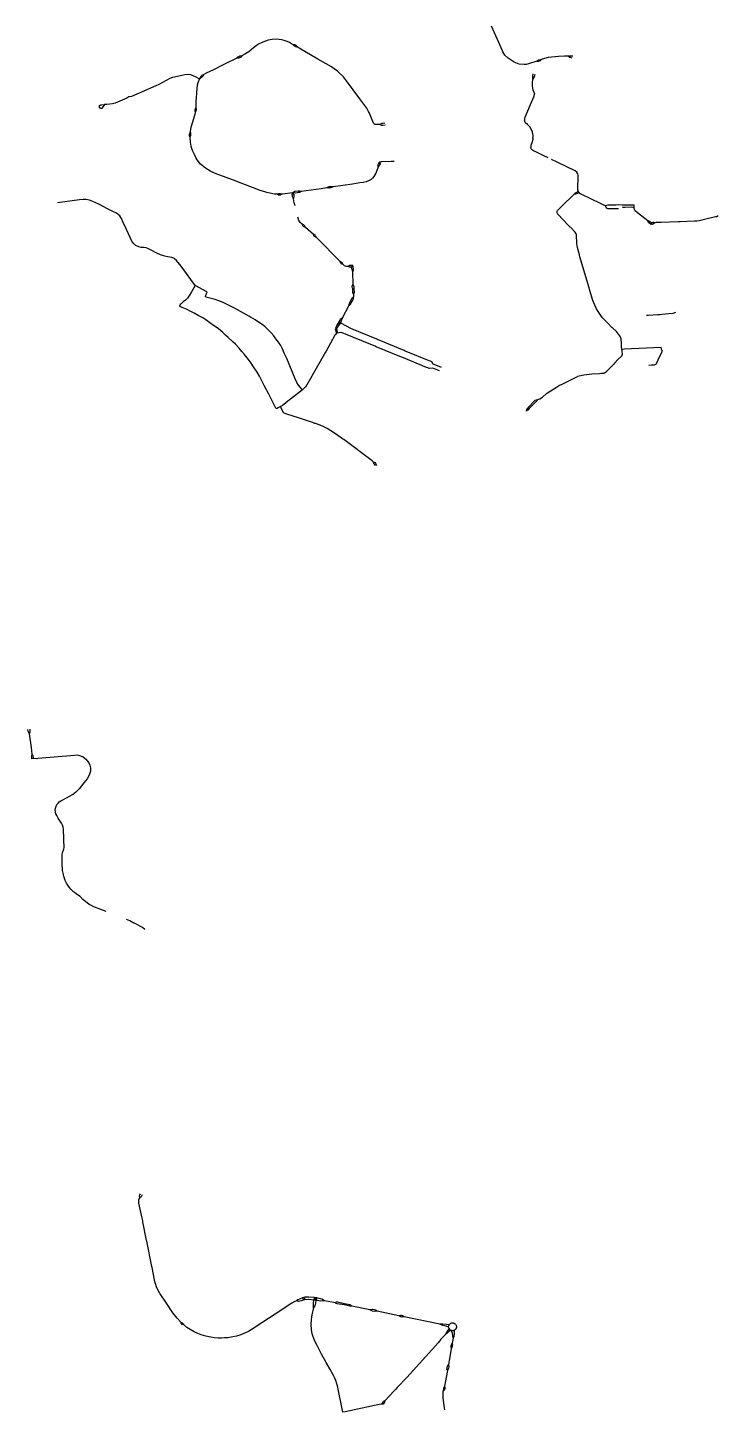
# Model space of a CAD drawing. Header units: inches. Extents: x 25491055 to 25513295, y 6670591 to 6686249.
# Drawn here: x 25491694 to 25494860, y 6671191 to 6677539 of the extents above; entities that cross this region are included whole.
import ezdxf

# ---------------------------------------------------------------- set-up
doc = ezdxf.new("R2010")
doc.units = ezdxf.units.IN
doc.header["$MEASUREMENT"] = 0

msp = doc.modelspace()

# ---------------------------------------------------------------- linework, layer by layer
for points in [[(25493853.3, 6677471.9), (25493820.2, 6677546.8)], [(25492909.3, 6677461.5), (25492903.1, 6677465.7), (25492894, 6677470.6), (25492883, 6677475.8), (25492870.1, 6677479.7), (25492858.9, 6677482.9), (25492847.1, 6677484.5), (25492834.5, 6677485.9), (25492814.1, 6677485.1), (25492796, 6677481.7), (25492771.3, 6677473.5), (25492751.5, 6677463), (25492743.6, 6677457.2), (25492729.6, 6677446.6)], [(25493872.7, 6677428.7), (25493870.7, 6677432.5), (25493853.3, 6677471.9)], [(25492661.7, 6677406.2), (25492656.1, 6677403.3), (25492650.1, 6677397.4)], [(25492675.3, 6677409.5), (25492666.4, 6677408.4), (25492661.7, 6677406.2)], [(25492675.3, 6677409.5), (25492670.4, 6677404.5), (25492664.5, 6677401.6)], [(25492729.6, 6677446.6), (25492707.3, 6677429.2), (25492689.1, 6677417.2), (25492675.3, 6677409.5)], [(25492922.4, 6677458.3), (25492918.3, 6677460.7), (25492909.3, 6677461.5)], [(25492919.6, 6677453.6), (25492915.5, 6677456), (25492909.3, 6677461.5)], [(25492933.8, 6677448), (25492923.6, 6677451.3), (25492919.6, 6677453.6)], [(25492933.8, 6677448), (25492926.5, 6677455.9), (25492922.4, 6677458.3)], [(25492938.7, 6677445.1), (25492933.8, 6677448)], [(25493024.5, 6677395.3), (25492938.7, 6677445.1)], [(25493910, 6677389.9), (25493896.2, 6677398.8), (25493881.3, 6677413.1), (25493872.7, 6677428.7)], [(25494170.7, 6677408), (25494154.8, 6677409.1), (25494126.7, 6677407.6), (25494080.2, 6677403), (25494052.9, 6677395.3), (25494048.7, 6677393.7)], [(25494183.5, 6677408.5), (25494179.1, 6677408.7), (25494170.7, 6677408)], [(25494182, 6677402.1), (25494179, 6677403.2), (25494170.7, 6677408)], [(25494192.5, 6677408.2), (25494183.5, 6677408.5)], [(25492590.6, 6677369.2), (25492545.7, 6677346.7), (25492512.2, 6677331), (25492501.7, 6677324.2)], [(25492650.1, 6677397.4), (25492599.9, 6677373.8), (25492590.6, 6677369.2)], [(25492664.5, 6677401.6), (25492660.3, 6677399.6), (25492650.1, 6677397.4)], [(25493113.5, 6677340.4), (25493099.1, 6677351.3), (25493086.9, 6677359), (25493024.5, 6677395.3)], [(25493155.6, 6677295.1), (25493141.4, 6677314), (25493117.5, 6677336.9), (25493113.5, 6677340.4)], [(25493989.8, 6677372.8), (25493979, 6677371), (25493969.2, 6677370.1), (25493946.9, 6677372.4), (25493924.3, 6677381.2), (25493910, 6677389.9)], [(25494028.1, 6677385.5), (25493989.8, 6677372.8)], [(25494028.1, 6677385.5), (25494033.2, 6677389.7), (25494037.5, 6677391.4)], [(25494028.1, 6677385.5), (25494034.8, 6677385.2), (25494039.4, 6677387)], [(25494037.5, 6677391.4), (25494042.7, 6677393.6), (25494048.7, 6677393.7)], [(25494039.4, 6677387), (25494044.6, 6677388.8), (25494048.7, 6677393.7)], [(25494189.4, 6677399.7), (25494182, 6677402.1)], [(25492329.4, 6677297.4), (25492295.6, 6677278.5), (25492281.2, 6677272), (25492218.4, 6677244.7)], [(25492477.4, 6677306.6), (25492465.8, 6677313.1), (25492442.6, 6677322.9), (25492428.9, 6677324.9), (25492414.7, 6677322.3), (25492366.3, 6677312.7), (25492357.1, 6677310.8), (25492345.6, 6677306.2), (25492329.4, 6677297.4)], [(25492481.2, 6677304.5), (25492473.2, 6677286.1), (25492470.7, 6677275.2), (25492469.1, 6677262), (25492467.7, 6677239.4), (25492465.3, 6677199.3), (25492464.5, 6677173.8)], [(25492481.2, 6677304.5), (25492477.4, 6677306.6)], [(25492492.6, 6677319.9), (25492486.1, 6677313.7), (25492481.2, 6677304.5)], [(25492496.4, 6677316), (25492488.9, 6677308.9), (25492481.2, 6677304.5)], [(25492501.7, 6677324.2), (25492492.6, 6677319.9)], [(25492501.7, 6677324.2), (25492496.4, 6677316)], [(25493216.9, 6677213.4), (25493155.6, 6677295.1)], [(25494008.6, 6677301), (25494006.5, 6677286.9), (25494006.2, 6677271.1), (25494009.8, 6677253.6), (25494013.8, 6677243.6)], [(25494008.9, 6677326.9), (25494007.4, 6677316.5)], [(25494007.4, 6677316.5), (25494008.6, 6677301)], [(25494016.2, 6677314.2), (25494008.6, 6677301)], [(25494018.7, 6677325), (25494016.2, 6677314.2)], [(25492148.3, 6677216.3), (25492094.8, 6677192.6), (25492082.2, 6677189.7), (25492056.8, 6677187.3)], [(25492158.4, 6677221.5), (25492148.3, 6677216.3)], [(25492218.4, 6677244.7), (25492169.7, 6677223.6), (25492158.4, 6677221.5)], [(25493256.8, 6677155.4), (25493249.2, 6677170.4), (25493216.9, 6677213.4)], [(25494012.6, 6677220.6), (25493997.9, 6677186)], [(25494016.9, 6677236.2), (25494012.6, 6677220.6)], [(25494013.8, 6677243.6), (25494016.9, 6677236.2)], [(25492033.3, 6677169), (25492032.7, 6677168.9), (25492032.5, 6677168.8), (25492032.3, 6677168.8), (25492032.1, 6677168.8), (25492032, 6677168.8), (25492031.9, 6677168.8), (25492031.8, 6677168.8), (25492031.7, 6677168.8), (25492031.7, 6677168.7), (25492031.6, 6677168.7), (25492031.6, 6677168.7), (25492031.5, 6677168.7), (25492031.5, 6677168.7), (25492031.4, 6677168.7), (25492031.3, 6677168.7), (25492031.2, 6677168.7), (25492031.1, 6677168.7), (25492030.9, 6677168.7), (25492030.7, 6677168.7), (25492030.5, 6677168.7), (25492030.3, 6677168.7), (25492030.2, 6677168.8), (25492030, 6677168.8), (25492029.7, 6677168.8), (25492029.6, 6677168.8), (25492029.4, 6677168.9), (25492029.2, 6677168.9), (25492029, 6677168.9), (25492028.8, 6677169), (25492028.7, 6677169), (25492028.5, 6677169), (25492028.4, 6677169.1), (25492028.3, 6677169.1), (25492028.3, 6677169.1), (25492028.2, 6677169.1), (25492028.2, 6677169.1), (25492028.2, 6677169.2), (25492028.2, 6677169.2), (25492028.2, 6677169.2), (25492028.1, 6677169.2), (25492028.1, 6677169.2), (25492028.1, 6677169.2), (25492028.1, 6677169.2), (25492028.1, 6677169.2), (25492028.1, 6677169.2), (25492028, 6677169.2), (25492028, 6677169.2), (25492027.9, 6677169.2), (25492027.8, 6677169.3), (25492027.8, 6677169.3), (25492027.7, 6677169.3), (25492027.5, 6677169.4), (25492027.4, 6677169.4), (25492027.4, 6677169.5), (25492027.3, 6677169.5), (25492027.2, 6677169.5), (25492027.1, 6677169.6), (25492027.1, 6677169.6), (25492027, 6677169.6), (25492027, 6677169.7), (25492026.9, 6677169.7), (25492026.9, 6677169.7), (25492026.8, 6677169.7), (25492026.8, 6677169.7), (25492026.8, 6677169.8), (25492026.8, 6677169.8), (25492026.8, 6677169.8), (25492026.8, 6677169.8), (25492026.8, 6677169.8), (25492026.8, 6677169.8), (25492026.8, 6677169.8), (25492026.7, 6677169.8), (25492026.7, 6677169.8), (25492026.7, 6677169.8), (25492026.7, 6677169.8), (25492026.7, 6677169.8), (25492026.7, 6677169.8), (25492026.6, 6677169.8), (25492026.6, 6677169.9), (25492026.6, 6677169.9), (25492026.5, 6677169.9), (25492026.5, 6677169.9), (25492026.4, 6677170), (25492026.4, 6677170), (25492026.3, 6677170.1), (25492026.2, 6677170.1), (25492026.1, 6677170.2), (25492026, 6677170.3), (25492025.8, 6677170.4), (25492025.7, 6677170.5), (25492025.6, 6677170.6), (25492025.5, 6677170.7), (25492025.4, 6677170.8), (25492025.3, 6677170.8), (25492025.3, 6677170.8), (25492025.3, 6677170.8), (25492025.3, 6677170.9), (25492025.3, 6677170.9), (25492025.3, 6677170.9), (25492025.3, 6677170.9), (25492025.3, 6677170.9), (25492025.3, 6677170.9), (25492025.3, 6677170.9), (25492025.2, 6677170.9), (25492025.2, 6677170.9), (25492025.2, 6677171), (25492025.2, 6677171), (25492025.1, 6677171), (25492025.1, 6677171.1), (25492025, 6677171.1), (25492025, 6677171.2), (25492024.8, 6677171.3), (25492024.7, 6677171.5), (25492024.5, 6677171.7), (25492024.3, 6677171.9), (25492024.1, 6677172.1), (25492023.9, 6677172.4), (25492023.8, 6677172.6), (25492023.7, 6677172.8), (25492023.6, 6677172.9), (25492023.5, 6677173.1), (25492023.4, 6677173.2), (25492023.4, 6677173.3), (25492023.3, 6677173.3), (25492023.3, 6677173.4), (25492023.3, 6677173.5), (25492023.2, 6677173.5), (25492023.2, 6677173.5), (25492023.2, 6677173.5), (25492023.2, 6677173.6), (25492023.2, 6677173.6), (25492023.2, 6677173.6), (25492023.2, 6677173.6), (25492023.2, 6677173.7), (25492023.2, 6677173.7), (25492023.2, 6677173.7), (25492023.2, 6677173.7), (25492023.1, 6677173.7), (25492023.1, 6677173.7), (25492023.1, 6677173.7), (25492023.1, 6677173.7), (25492023.1, 6677173.7), (25492023.1, 6677173.7), (25492023.1, 6677173.7), (25492023.1, 6677173.7), (25492023.1, 6677173.8), (25492023.1, 6677173.8), (25492023.1, 6677173.8), (25492023.1, 6677173.8), (25492023.1, 6677173.8), (25492023.1, 6677173.8), (25492023.1, 6677173.8), (25492023.1, 6677173.8), (25492023.1, 6677173.8), (25492023.1, 6677173.9), (25492023, 6677173.9), (25492023, 6677174), (25492022.9, 6677174.2), (25492022.9, 6677174.4), (25492022.8, 6677174.6), (25492022.7, 6677174.9), (25492022.7, 6677175.1), (25492022.6, 6677175.3), (25492022.6, 6677175.5), (25492022.6, 6677175.6), (25492022.6, 6677175.8), (25492022.6, 6677175.8), (25492022.6, 6677175.9), (25492022.6, 6677175.9), (25492022.6, 6677176), (25492022.6, 6677176), (25492022.6, 6677176), (25492022.6, 6677176), (25492022.6, 6677176), (25492022.6, 6677176.1), (25492022.6, 6677176.1), (25492022.5, 6677176.1), (25492022.5, 6677176.2), (25492022.5, 6677176.2), (25492022.5, 6677176.3), (25492022.5, 6677176.4), (25492022.5, 6677176.6), (25492022.5, 6677176.7), (25492022.5, 6677176.9), (25492022.5, 6677177), (25492022.5, 6677177.1), (25492022.5, 6677177.2), (25492022.5, 6677177.2), (25492022.5, 6677177.3), (25492022.5, 6677177.3), (25492022.5, 6677177.3), (25492022.5, 6677177.3), (25492022.5, 6677177.3), (25492022.5, 6677177.3), (25492022.5, 6677177.4), (25492022.5, 6677177.4), (25492022.5, 6677177.4), (25492022.5, 6677177.4), (25492022.5, 6677177.4), (25492022.5, 6677177.5), (25492022.5, 6677177.5), (25492022.5, 6677177.5), (25492022.5, 6677177.5), (25492022.5, 6677177.5), (25492022.5, 6677177.5), (25492022.5, 6677177.6), (25492022.5, 6677177.6), (25492022.5, 6677177.6), (25492022.5, 6677177.6), (25492022.5, 6677177.7), (25492022.5, 6677177.7), (25492022.5, 6677177.8), (25492022.6, 6677177.9), (25492022.6, 6677178), (25492022.6, 6677178.1), (25492022.6, 6677178.2), (25492022.6, 6677178.3), (25492022.6, 6677178.4), (25492022.6, 6677178.5), (25492022.7, 6677178.6), (25492022.7, 6677178.7), (25492022.7, 6677178.8), (25492022.7, 6677178.9), (25492022.7, 6677179), (25492022.8, 6677179.1), (25492022.8, 6677179.2), (25492022.8, 6677179.3), (25492022.9, 6677179.4), (25492022.9, 6677179.5), (25492022.9, 6677179.7), (25492023, 6677179.8), (25492023, 6677180), (25492023.1, 6677180.1), (25492023.2, 6677180.3), (25492023.2, 6677180.4), (25492023.3, 6677180.5), (25492023.3, 6677180.6), (25492023.3, 6677180.7), (25492023.4, 6677180.8), (25492023.4, 6677180.8), (25492023.5, 6677180.9), (25492023.6, 6677181.1), (25492023.6, 6677181.2), (25492023.7, 6677181.4), (25492023.8, 6677181.5), (25492023.9, 6677181.6), (25492023.9, 6677181.7), (25492024, 6677181.8), (25492024, 6677181.8), (25492024, 6677181.9), (25492024.1, 6677181.9), (25492024.1, 6677182), (25492024.1, 6677182), (25492024.2, 6677182.1), (25492024.2, 6677182.1), (25492024.3, 6677182.2), (25492024.3, 6677182.3), (25492024.4, 6677182.4), (25492024.5, 6677182.5), (25492024.6, 6677182.5), (25492024.6, 6677182.6), (25492024.7, 6677182.7), (25492024.8, 6677182.8), (25492024.8, 6677182.8), (25492024.8, 6677182.9), (25492024.9, 6677182.9), (25492024.9, 6677183), (25492025, 6677183), (25492025, 6677183), (25492025.1, 6677183.1), (25492025.1, 6677183.1), (25492025.1, 6677183.1), (25492025.2, 6677183.2), (25492025.2, 6677183.2), (25492025.2, 6677183.2), (25492025.2, 6677183.2), (25492025.3, 6677183.2), (25492025.3, 6677183.3), (25492025.3, 6677183.3), (25492025.4, 6677183.3), (25492025.4, 6677183.3), (25492025.4, 6677183.4), (25492025.5, 6677183.4), (25492025.6, 6677183.5), (25492025.6, 6677183.5), (25492025.7, 6677183.6), (25492025.8, 6677183.6), (25492025.8, 6677183.7), (25492025.9, 6677183.7), (25492025.9, 6677183.7), (25492025.9, 6677183.8), (25492026, 6677183.8), (25492026, 6677183.8), (25492026, 6677183.8), (25492026.1, 6677183.8), (25492026.1, 6677183.9), (25492026.1, 6677183.9), (25492026.2, 6677183.9), (25492026.2, 6677183.9), (25492026.2, 6677184), (25492026.3, 6677184), (25492026.3, 6677184), (25492026.4, 6677184), (25492026.4, 6677184.1), (25492026.5, 6677184.1), (25492026.6, 6677184.2), (25492026.7, 6677184.2), (25492026.8, 6677184.3), (25492026.9, 6677184.3), (25492026.9, 6677184.4), (25492027, 6677184.4), (25492027.1, 6677184.5), (25492027.2, 6677184.5), (25492027.2, 6677184.5), (25492027.3, 6677184.5), (25492027.4, 6677184.6), (25492027.4, 6677184.6), (25492027.5, 6677184.6), (25492027.6, 6677184.7), (25492027.6, 6677184.7), (25492027.7, 6677184.7), (25492027.8, 6677184.8), (25492027.9, 6677184.8), (25492028, 6677184.8), (25492028.1, 6677184.9), (25492028.2, 6677184.9), (25492028.2, 6677184.9), (25492028.3, 6677184.9), (25492028.3, 6677184.9), (25492028.3, 6677184.9), (25492028.4, 6677184.9), (25492028.4, 6677184.9), (25492028.4, 6677184.9), (25492028.4, 6677184.9), (25492028.4, 6677184.9), (25492028.4, 6677184.9), (25492028.4, 6677184.9), (25492028.4, 6677184.9), (25492028.4, 6677185), (25492028.4, 6677185), (25492028.5, 6677185), (25492028.5, 6677185), (25492028.6, 6677185), (25492028.6, 6677185), (25492028.7, 6677185), (25492028.8, 6677185.1), (25492028.9, 6677185.1), (25492029.1, 6677185.1), (25492029.2, 6677185.1), (25492029.3, 6677185.2), (25492029.4, 6677185.2), (25492029.6, 6677185.2), (25492029.7, 6677185.2), (25492029.7, 6677185.2), (25492029.8, 6677185.2), (25492029.8, 6677185.2), (25492029.8, 6677185.2), (25492029.8, 6677185.2), (25492029.8, 6677185.2), (25492029.8, 6677185.2), (25492029.8, 6677185.2), (25492029.8, 6677185.2), (25492029.8, 6677185.2), (25492029.9, 6677185.2), (25492029.9, 6677185.2), (25492029.9, 6677185.2), (25492029.9, 6677185.2), (25492029.9, 6677185.2), (25492029.9, 6677185.2), (25492029.9, 6677185.2), (25492029.9, 6677185.2), (25492029.9, 6677185.2), (25492029.9, 6677185.2), (25492029.9, 6677185.2), (25492029.9, 6677185.2), (25492029.9, 6677185.2), (25492029.9, 6677185.2), (25492029.9, 6677185.2), (25492029.9, 6677185.2), (25492029.9, 6677185.2), (25492030, 6677185.2), (25492030, 6677185.2), (25492030, 6677185.2), (25492030.1, 6677185.2), (25492030.1, 6677185.2), (25492030.2, 6677185.2), (25492030.2, 6677185.2), (25492030.3, 6677185.2), (25492030.4, 6677185.3), (25492030.5, 6677185.3), (25492030.6, 6677185.3), (25492032.8, 6677185.4), (25492046.8, 6677186.6)], [(25492033.3, 6677169), (25492033.9, 6677169.3), (25492034.7, 6677169.6), (25492035.5, 6677170.1), (25492036.3, 6677170.7), (25492037, 6677171.3), (25492046.9, 6677186.6)], [(25492056.8, 6677187.3), (25492046.8, 6677186.6)], [(25492462.1, 6677149.7), (25492459.4, 6677136.8), (25492448.3, 6677101.6), (25492441.8, 6677081.9)], [(25492460.9, 6677161.8), (25492460.5, 6677157.6), (25492462.1, 6677149.7)], [(25492464.5, 6677173.8), (25492461.2, 6677165.6), (25492460.9, 6677161.8)], [(25492465.9, 6677161), (25492465.5, 6677156.4), (25492462.1, 6677149.7)], [(25492464.5, 6677173.8), (25492466.4, 6677165.4), (25492465.9, 6677161)], [(25493279.7, 6677101.2), (25493260.5, 6677147.9), (25493256.8, 6677155.4)], [(25493997.9, 6677186), (25493972.8, 6677127.6), (25493972, 6677124.6)], [(25493284.7, 6677094.6), (25493279.7, 6677101.2)], [(25493308.8, 6677094.9), (25493284.7, 6677094.6)], [(25493320.8, 6677100.3), (25493316.8, 6677099.5), (25493308.6, 6677094.9)], [(25493322.5, 6677091.2), (25493317.4, 6677090.8), (25493308.8, 6677094.9)], [(25493331.2, 6677102.2), (25493320.8, 6677100.3)], [(25493333, 6677091.8), (25493322.5, 6677091.2)], [(25493972, 6677124.6), (25493971.3, 6677122.3), (25493971.4, 6677111.8)], [(25493985, 6677095.3), (25493976.3, 6677103.2), (25493971.4, 6677111.8)], [(25494010.2, 6677034), (25494010.6, 6677038.7), (25494010.3, 6677046.1), (25494009.4, 6677052.6), (25494007.6, 6677059.6), (25494003.3, 6677070.9), (25493995.4, 6677084.3), (25493985, 6677095.3)], [(25492434.9, 6677049.4), (25492434.6, 6677044.5), (25492437.2, 6677037.7)], [(25492439.1, 6677065.2), (25492435.1, 6677053.3), (25492434.9, 6677049.4)], [(25492440.3, 6677049.3), (25492440.1, 6677044.5), (25492437.2, 6677037.7)], [(25492437.2, 6677037.7), (25492438.8, 6677015), (25492442.2, 6676996.2), (25492447.5, 6676978.3), (25492456.8, 6676958.6), (25492466.4, 6676939.6)], [(25492441.8, 6677081.9), (25492439.1, 6677065.2)], [(25492439.1, 6677065.2), (25492440.6, 6677053.8), (25492440.3, 6677049.3)], [(25494010.2, 6677032.9), (25494009.3, 6677025.8), (25494006.7, 6677016), (25494000.5, 6676998.4), (25494000.2, 6676990.1)], [(25494010.2, 6677032.9), (25494010.2, 6677034)], [(25494012.3, 6676975.3), (25494008.1, 6676978.1), (25494005.1, 6676980.9), (25494002.6, 6676984.5), (25494000.2, 6676990.1)], [(25494023.9, 6676969.7), (25494012.3, 6676975.3)], [(25494057.5, 6676953.6), (25494023.9, 6676969.7)], [(25492649.7, 6676834.9), (25492558.4, 6676868.6), (25492534.2, 6676879.1), (25492509.1, 6676894.9), (25492486.8, 6676913.9), (25492466.4, 6676939.6)], [(25493298.4, 6676896.5), (25493290.1, 6676872.8), (25493281.3, 6676856.9), (25493274.6, 6676849), (25493268, 6676843.3), (25493256.7, 6676836.6), (25493246.1, 6676832.8), (25493232.4, 6676829.6), (25493216.4, 6676827.4), (25493182.7, 6676822.1), (25493094.7, 6676809.4)], [(25493300.1, 6676912.2), (25493299, 6676909.7), (25493298.4, 6676896.5)], [(25493306.8, 6676909.9), (25493305.5, 6676906.8), (25493298.4, 6676896.5)], [(25493308.8, 6676922.3), (25493303.1, 6676918.9), (25493300.1, 6676912.2)], [(25493308.8, 6676922.3), (25493309.5, 6676915.2), (25493306.8, 6676909.9)], [(25493313.6, 6676923.4), (25493308.8, 6676922.3)], [(25493360.2, 6676925.8), (25493317.1, 6676924), (25493313.6, 6676923.4)], [(25493373.3, 6676926.4), (25493360.2, 6676925.8)], [(25494079.4, 6676943), (25494057.5, 6676953.6)], [(25494120.7, 6676923.1), (25494095.2, 6676935.4)], [(25494204.2, 6676882.3), (25494120.7, 6676923.1)], [(25492660.1, 6676831.6), (25492649.7, 6676834.9)], [(25494211.8, 6676876.3), (25494204.2, 6676882.3)], [(25494215.3, 6676869.2), (25494211.8, 6676876.3)], [(25494219.3, 6676785.9), (25494216.1, 6676795.7), (25494216.6, 6676862.6), (25494215.3, 6676869.2)], [(25492744.6, 6676798.9), (25492660.1, 6676831.6)], [(25492754.9, 6676795), (25492744.6, 6676798.9)], [(25492790.1, 6676783.7), (25492780.3, 6676786.1), (25492754.9, 6676795)], [(25492838.7, 6676776.6), (25492824.9, 6676776.6), (25492803.6, 6676780.6), (25492790.1, 6676783.7)], [(25492847.1, 6676777.9), (25492844.3, 6676778.1), (25492838.7, 6676776.6)], [(25492838.7, 6676776.6), (25492843.9, 6676773.2), (25492846.6, 6676773)], [(25492846.6, 6676773), (25492850.8, 6676772.7), (25492856.1, 6676775.4)], [(25492856.1, 6676775.4), (25492851, 6676777.5), (25492847.1, 6676777.9)], [(25492909.4, 6676781.7), (25492862.5, 6676775.6), (25492856.1, 6676775.4)], [(25492907.6, 6676767.7), (25492906.9, 6676772.2), (25492909.4, 6676781.7)], [(25492934.4, 6676789.5), (25492918.8, 6676787.4), (25492909.4, 6676781.7)], [(25492935.2, 6676783.1), (25492921, 6676780.3), (25492909.4, 6676781.8)], [(25492915.6, 6676768.9), (25492914.8, 6676774.4), (25492909.4, 6676781.7)], [(25492913.1, 6676755.1), (25492916.2, 6676764.7), (25492915.6, 6676768.9)], [(25492948, 6676788.2), (25492939.9, 6676790.2), (25492934.4, 6676789.5)], [(25492948, 6676788.2), (25492940.4, 6676784.3), (25492935.2, 6676783.1)], [(25493063.3, 6676804.6), (25493039.3, 6676800.9), (25492948, 6676788.2)], [(25493078.8, 6676810), (25493074.4, 6676809.4), (25493063.3, 6676804.6)], [(25493079.4, 6676804.2), (25493074.5, 6676803.4), (25493063.3, 6676804.6)], [(25493094.7, 6676809.4), (25493082.1, 6676810.5), (25493078.8, 6676810)], [(25493094.7, 6676809.4), (25493083.5, 6676804.7), (25493079.4, 6676804.2)], [(25494218.4, 6676788.6), (25494203.4, 6676781), (25494199.6, 6676776.1), (25494140.8, 6676719.8)], [(25494199.6, 6676776.1), (25494206.1, 6676776.8), (25494221.4, 6676783.7)], [(25494319.5, 6676733.3), (25494231.7, 6676776.2), (25494225.6, 6676779.7), (25494219.3, 6676785.9)], [(25491931.9, 6676750.5), (25491830, 6676735.6)], [(25492123.5, 6676663.6), (25492121.5, 6676668.3), (25492115.8, 6676676.5), (25492108.4, 6676683.2), (25492100.9, 6676688.4), (25492081.7, 6676698.5), (25492060.6, 6676709.1), (25492019.5, 6676730.2), (25491992.4, 6676742.4), (25491976.7, 6676748), (25491961.2, 6676751.1), (25491948.4, 6676751.4), (25491931.9, 6676750.5)], [(25492913.1, 6676755.1), (25492908.4, 6676763), (25492907.6, 6676767.7)], [(25492919.8, 6676722), (25492916.2, 6676736.5), (25492913.1, 6676755.1)], [(25494137.2, 6676670.9), (25494123.2, 6676685.5), (25494121.6, 6676691.2), (25494121, 6676695.4), (25494121, 6676698.4), (25494122.3, 6676700.9), (25494140.8, 6676719.8)], [(25494332.4, 6676727), (25494319.5, 6676733.3)], [(25494342.6, 6676722.4), (25494332.4, 6676727)], [(25494356, 6676725.4), (25494353.8, 6676725.3), (25494342.6, 6676722.4)], [(25494352.6, 6676708.9), (25494347.8, 6676712), (25494342.6, 6676722.4)], [(25494390, 6676708.8), (25494360.1, 6676708), (25494352.6, 6676708.9)], [(25494389.3, 6676726.1), (25494364.2, 6676724.9), (25494356, 6676725.4)], [(25494402, 6676726.6), (25494389.3, 6676726.1)], [(25494401.6, 6676709), (25494390, 6676708.8)], [(25494419.7, 6676726.1), (25494402, 6676726.6)], [(25494428.5, 6676725.6), (25494419.7, 6676726.1)], [(25494431.2, 6676714.4), (25494419.9, 6676714.1)], [(25494463.6, 6676725.5), (25494437.1, 6676725), (25494428.5, 6676725.6)], [(25494463.9, 6676715.8), (25494431.2, 6676714.4)], [(25494473.8, 6676725.6), (25494463.6, 6676725.5)], [(25494474.3, 6676713.6), (25494463.9, 6676715.8)], [(25494474.3, 6676713.6), (25494473.8, 6676725.6)], [(25494475.3, 6676706.3), (25494474.3, 6676713.6)], [(25494536.6, 6676654.1), (25494516.7, 6676669.2), (25494489.3, 6676690.1), (25494479.2, 6676699.7), (25494475.3, 6676706.3)], [(25492180.3, 6676548.6), (25492171.4, 6676560.5), (25492163.8, 6676576.8), (25492146.6, 6676613.2), (25492131.3, 6676645.8), (25492123.5, 6676663.6)], [(25492953.1, 6676636.6), (25492943.5, 6676645.8), (25492937.5, 6676655.8), (25492933.6, 6676665.5), (25492932.5, 6676669.9)], [(25494138.4, 6676669.6), (25494137.2, 6676670.9)], [(25494181.3, 6676624.7), (25494138.4, 6676669.6)], [(25494545.7, 6676649.8), (25494543.3, 6676651.8), (25494536.6, 6676654.1)], [(25494541.1, 6676644.9), (25494539.4, 6676646.6), (25494536.6, 6676654.1)], [(25494548.1, 6676637.8), (25494541.1, 6676644.9)], [(25494551.9, 6676644.4), (25494545.7, 6676649.8)], [(25494548.1, 6676637.8), (25494551.9, 6676644.4)], [(25494559.5, 6676646.2), (25494551.9, 6676644.4)], [(25494557.7, 6676637.1), (25494551.9, 6676644.4)], [(25494569, 6676644.4), (25494564.1, 6676646.1), (25494559.5, 6676646.2)], [(25494569, 6676644.4), (25494563.1, 6676639.9)], [(25494585.6, 6676646.2), (25494574.1, 6676645.6), (25494569, 6676644.4)], [(25494597.5, 6676646.7), (25494585.6, 6676646.2)], [(25494676.2, 6676648.7), (25494597.5, 6676646.7)], [(25494685.1, 6676649), (25494676.2, 6676648.7)], [(25494750.8, 6676651.7), (25494685.1, 6676649)], [(25494761, 6676652.1), (25494750.8, 6676651.7)], [(25494772.1, 6676653.5), (25494761, 6676652.1)], [(25494859.6, 6676677), (25494854.9, 6676674), (25494851, 6676672.7), (25494846.2, 6676671.5), (25494802.6, 6676661.5), (25494772.1, 6676653.5)], [(25492957.9, 6676628.1), (25492955.1, 6676630.6), (25492953.1, 6676636.6)], [(25492961.9, 6676632.2), (25492959.4, 6676634.7), (25492953.1, 6676636.6)], [(25492967.1, 6676623.8), (25492960.5, 6676625.9), (25492957.9, 6676628.1)], [(25492967.1, 6676623.8), (25492964.5, 6676629.6), (25492961.9, 6676632.2)], [(25493003.8, 6676590.6), (25492967.1, 6676623.8)], [(25493011.4, 6676587.2), (25493009.4, 6676589.2), (25493003.8, 6676590.6)], [(25493007.6, 6676583.3), (25493006, 6676584.7), (25493003.8, 6676590.6)], [(25493018.3, 6676577.4), (25493009, 6676581.9), (25493007.6, 6676583.3)], [(25493018.3, 6676577.4), (25493014, 6676584.6), (25493011.4, 6676587.2)], [(25494183.3, 6676622.8), (25494181.3, 6676624.7)], [(25494222.7, 6676497.1), (25494213.7, 6676530.9), (25494211.6, 6676550), (25494208.9, 6676590.1), (25494207.1, 6676596.5), (25494203.2, 6676601.9), (25494183.3, 6676622.8)], [(25494557.7, 6676637.1), (25494548.1, 6676637.8)], [(25494563.1, 6676639.9), (25494557.7, 6676637.1)], [(25492183.2, 6676546.2), (25492180.3, 6676548.6)], [(25492462.4, 6676357.9), (25492421.8, 6676411.8), (25492397, 6676445.4), (25492376.5, 6676472.3), (25492365.4, 6676480.7), (25492354.9, 6676485.2), (25492335.9, 6676489), (25492322.5, 6676491.5), (25492312.1, 6676494), (25492302.1, 6676497.6), (25492286.1, 6676505.8), (25492260.3, 6676519.2), (25492244.3, 6676527.4), (25492236.9, 6676529.4), (25492226.9, 6676530.8), (25492214.8, 6676531.2), (25492203.8, 6676534.5), (25492189.6, 6676541.1), (25492183.2, 6676546.2)], [(25493126.6, 6676466.6), (25493018.3, 6676577.4)], [(25493131.3, 6676457.5), (25493128.4, 6676460.5), (25493126.6, 6676466.6)], [(25493135.2, 6676461.7), (25493132.3, 6676464.3), (25493126.6, 6676466.6)], [(25493140.4, 6676452.7), (25493133, 6676455.6), (25493131.3, 6676457.5)], [(25493140.4, 6676452.7), (25493137.4, 6676459.6), (25493135.2, 6676461.7)], [(25493163.1, 6676444.3), (25493153.2, 6676444.6), (25493146.8, 6676446.9), (25493140.4, 6676452.7)], [(25494225.1, 6676488.6), (25494222.7, 6676497.1)], [(25494267.2, 6676346.5), (25494225.1, 6676488.6)], [(25493172.6, 6676448.3), (25493169.6, 6676448.3), (25493163.1, 6676444.3)], [(25493173, 6676441.4), (25493169.9, 6676441.6), (25493163.1, 6676444.3)], [(25493184.4, 6676448.5), (25493172.6, 6676448.3)], [(25493178.5, 6676441.1), (25493173, 6676441.4)], [(25493184.4, 6676448.5), (25493178.5, 6676441.1)], [(25493186.3, 6676442.7), (25493178.5, 6676441.1)], [(25493180.1, 6676433.5), (25493178.5, 6676441.1)], [(25493184.3, 6676419.6), (25493180.9, 6676429.8), (25493180.1, 6676433.5)], [(25493184.3, 6676419.6), (25493187.1, 6676426.1), (25493188, 6676432.5), (25493187.7, 6676434.2)], [(25493185.3, 6676362), (25493184.3, 6676419.6)], [(25493186.3, 6676442.7), (25493184.4, 6676448.5)], [(25493187.7, 6676434.2), (25493186.3, 6676442.7)], [(25492443.6, 6676325.2), (25492436.1, 6676313.6), (25492425.9, 6676299.8), (25492416.7, 6676290.2), (25492407.4, 6676282), (25492397.2, 6676273.8), (25492393.4, 6676269.6)], [(25492462.4, 6676357.9), (25492443.6, 6676325.2)], [(25492515.4, 6676328.3), (25492462.4, 6676357.9)], [(25492515.4, 6676328.3), (25492514.5, 6676325.6), (25492511.8, 6676318.3), (25492507.2, 6676307)], [(25493181.6, 6676351.4), (25493181.4, 6676354.8), (25493185.3, 6676362)], [(25493182.2, 6676344.2), (25493181.6, 6676351.4)], [(25493182.2, 6676344.2), (25493185.7, 6676341.6), (25493190.7, 6676340.5)], [(25493182.2, 6676344.2), (25493182.7, 6676335.3)], [(25493182.7, 6676335.3), (25493185.7, 6676338.3), (25493190.7, 6676340.5)], [(25493182.7, 6676335.3), (25493182.8, 6676327.8)], [(25493182.8, 6676327.8), (25493183.3, 6676323.2), (25493187.4, 6676317.9)], [(25493189.9, 6676351.8), (25493189.7, 6676355.1), (25493185.3, 6676362)], [(25493187.4, 6676317.9), (25493191.5, 6676324.8), (25493191.4, 6676328)], [(25493190.7, 6676340.5), (25493189.9, 6676351.8)], [(25493191.4, 6676328), (25493190.7, 6676340.5)], [(25494269.4, 6676339.1), (25494267.2, 6676346.5)], [(25494318.4, 6676223.5), (25494308.9, 6676237.4), (25494301, 6676250.3), (25494293, 6676266.6), (25494284.6, 6676288.9), (25494269.4, 6676339.1)], [(25492393.4, 6676269.6), (25492389.3, 6676262.3)], [(25492490.1, 6676212.2), (25492475.9, 6676220.3), (25492456.5, 6676230.9), (25492438.9, 6676239.7), (25492421.5, 6676248), (25492405.8, 6676254.7), (25492389.3, 6676262.3)], [(25492516.9, 6676301.6), (25492507.2, 6676307)], [(25492697.5, 6676222.3), (25492642.4, 6676252.9), (25492624.1, 6676262.6), (25492605.7, 6676271.7), (25492590.5, 6676279.1), (25492570.6, 6676286.8), (25492552.8, 6676292.3), (25492516.9, 6676301.6)], [(25493165.1, 6676263), (25493134.9, 6676207.8)], [(25493167.3, 6676273.7), (25493165.6, 6676270), (25493165.1, 6676263)], [(25493172.7, 6676270.4), (25493170.8, 6676267.2), (25493165.1, 6676263)], [(25493172.8, 6676284.4), (25493167.3, 6676273.7)], [(25493179, 6676281), (25493172.7, 6676270.4)], [(25493178.6, 6676293.8), (25493172.8, 6676284.4)], [(25493179, 6676281), (25493172.8, 6676284.4)], [(25493186, 6676301.5), (25493180.4, 6676296.9), (25493178.6, 6676293.8)], [(25493184, 6676290.9), (25493179, 6676281)], [(25493186, 6676301.5), (25493185.7, 6676294.5), (25493184, 6676290.9)], [(25493187.4, 6676317.9), (25493187.6, 6676312), (25493187, 6676306.9), (25493186, 6676301.5)], [(25492497, 6676208.8), (25492490.1, 6676212.2)], [(25492631.7, 6676101.7), (25492613.4, 6676119), (25492600.9, 6676130.2), (25492589.2, 6676141), (25492576.4, 6676152), (25492561.8, 6676163.2), (25492546.3, 6676173.9), (25492528.7, 6676186.3), (25492510.2, 6676199.2), (25492497, 6676208.8)], [(25492708.1, 6676216.1), (25492697.5, 6676222.3)], [(25492715.1, 6676212.1), (25492708.1, 6676216.1)], [(25492799.6, 6676151.5), (25492792.1, 6676159.1), (25492780.3, 6676169.2), (25492768.1, 6676178.5), (25492752.4, 6676189.3), (25492736.3, 6676199.6), (25492715.1, 6676212.1)], [(25493124.6, 6676198.3), (25493116.2, 6676182.9)], [(25493134.9, 6676207.8), (25493126.5, 6676201.8), (25493124.6, 6676198.3)], [(25493134.9, 6676207.8), (25493133.2, 6676199.6), (25493131.5, 6676194.5)], [(25494323.5, 6676214.7), (25494318.4, 6676223.5)], [(25494330.6, 6676207.7), (25494323.5, 6676214.7)], [(25494372.2, 6676165.1), (25494351.3, 6676185.9), (25494330.6, 6676207.7)], [(25494538.1, 6676220.3), (25494530.4, 6676220)], [(25494582.2, 6676222.3), (25494538.1, 6676220.3)], [(25494593, 6676222.9), (25494582.2, 6676222.3)], [(25494602.1, 6676224.1), (25494593, 6676222.9)], [(25494663.8, 6676233.6), (25494650.8, 6676228.2), (25494633.6, 6676227), (25494602.1, 6676224.1)], [(25492870.1, 6676047.4), (25492862.3, 6676066.5), (25492854, 6676082.1), (25492844.4, 6676096.9), (25492832.2, 6676113.4), (25492821.8, 6676126.6), (25492810.3, 6676140.3), (25492799.6, 6676151.5)], [(25493107.7, 6676167.8), (25493103.2, 6676159.1)], [(25493103.2, 6676159.1), (25493109.9, 6676138.4)], [(25493109.9, 6676138.4), (25493105, 6676132.6)], [(25493111.3, 6676174.8), (25493107.7, 6676167.8)], [(25493109.9, 6676138.4), (25493113.8, 6676149), (25493111.8, 6676156.7), (25493111.6, 6676158.9), (25493111.8, 6676160.8), (25493113.9, 6676165.1)], [(25493135.6, 6676140.5), (25493127.8, 6676141.2), (25493120.8, 6676140.8), (25493109.9, 6676138.4)], [(25493116.2, 6676182.9), (25493111.3, 6676174.8)], [(25493119.7, 6676175.6), (25493111.3, 6676174.8)], [(25493113.9, 6676165.1), (25493119.7, 6676175.6)], [(25493127.2, 6676186.3), (25493116.2, 6676182.9)], [(25493127.2, 6676186.3), (25493119.7, 6676175.6)], [(25493131.5, 6676194.5), (25493127.2, 6676186.3)], [(25493131.9, 6676183.7), (25493127.2, 6676186.3)], [(25493185.2, 6676155.6), (25493174.5, 6676159.9), (25493131.9, 6676183.7)], [(25493282.3, 6676080.2), (25493135.6, 6676140.5)], [(25493294.3, 6676110.9), (25493185.2, 6676155.6)], [(25494375.1, 6676162.4), (25494372.2, 6676165.1)], [(25494416.6, 6676074.6), (25494415.8, 6676088.8), (25494413.7, 6676114.2), (25494407.1, 6676128.5), (25494393.3, 6676145.8), (25494375.1, 6676162.4)], [(25492635, 6676098.5), (25492631.7, 6676101.7)], [(25492742.1, 6675964.5), (25492732.9, 6675979.1), (25492714.9, 6676005), (25492700, 6676024.9), (25492687.4, 6676040.4), (25492675.1, 6676055.1), (25492662, 6676070.9), (25492646.1, 6676087.8), (25492635, 6676098.5)], [(25493105, 6676132.6), (25493102.6, 6676129.2), (25493061.8, 6676056.4)], [(25493287, 6676078.3), (25493282.3, 6676080.2)], [(25493292, 6676076.2), (25493287, 6676078.3)], [(25493407.5, 6676028.9), (25493292, 6676076.2)], [(25493299.6, 6676108.8), (25493294.3, 6676110.9)], [(25493304.7, 6676106.7), (25493299.6, 6676108.8)], [(25493419.7, 6676058.9), (25493304.7, 6676106.7)], [(25494417.2, 6676064), (25494416.6, 6676074.6)], [(25494600.9, 6676060.9), (25494597.7, 6676073.3), (25494427.7, 6676064.5)], [(25492881.3, 6676022.1), (25492870.1, 6676047.4)], [(25492948.8, 6675883.7), (25492944, 6675888.8), (25492934.7, 6675900.8), (25492928, 6675912.7), (25492920.8, 6675929.8), (25492881.3, 6676022.1)], [(25493059.3, 6676052.1), (25492998.5, 6675945)], [(25493061.8, 6676056.4), (25493059.3, 6676052.1)], [(25493411.9, 6676027.2), (25493407.5, 6676028.9)], [(25493416.6, 6676025.3), (25493411.9, 6676027.2)], [(25493522.5, 6675981.6), (25493416.6, 6676025.3)], [(25493424.7, 6676056.8), (25493419.7, 6676058.9)], [(25493428.8, 6676055.2), (25493424.7, 6676056.8)], [(25493534.7, 6676011.7), (25493428.8, 6676055.2)], [(25493540.5, 6676009.7), (25493534.7, 6676011.7)], [(25493580.9, 6675985.4), (25493553.4, 6675996.7), (25493546.8, 6676006.8), (25493540.5, 6676009.7)], [(25494417.8, 6676054.7), (25494418.5, 6676043.1), (25494418.2, 6676038.2), (25494417, 6676035), (25494414.7, 6676032.4), (25494399.6, 6676017.4), (25494383.7, 6676001.1), (25494378.5, 6675994.6), (25494368.6, 6675984.4), (25494346, 6675961.1), (25494342.9, 6675958.3), (25494338.7, 6675955.7), (25494336.6, 6675954.8), (25494334, 6675954.1), (25494325, 6675953.5), (25494322.9, 6675953.3)], [(25494427.7, 6676064.5), (25494417.2, 6676064)], [(25494417.2, 6676064), (25494417.8, 6676054.7)], [(25494600.6, 6676053.7), (25494599.5, 6676050.6), (25494582.7, 6676014.6), (25494575.7, 6676000.4), (25494572.1, 6675995.4), (25494566, 6675992.5), (25494558.9, 6675991.7), (25494553.9, 6675991.2)], [(25494600.9, 6676060.9), (25494600.6, 6676053.7)], [(25492829.7, 6675797.1), (25492798.7, 6675858.4), (25492780.1, 6675896.3), (25492755.9, 6675941.3), (25492745.4, 6675959.3), (25492742.1, 6675964.5)], [(25492998.5, 6675945), (25492996.5, 6675941.5)], [(25493528, 6675979.5), (25493522.5, 6675981.6)], [(25493574, 6675968.9), (25493551.3, 6675978), (25493534.3, 6675977), (25493528, 6675979.5)], [(25493581.5, 6675966), (25493574, 6675968.9)], [(25493591.4, 6675981.2), (25493580.9, 6675985.4)], [(25494280.1, 6675951.1), (25494243.1, 6675946.4), (25494214.5, 6675939.9)], [(25494322.9, 6675953.3), (25494315, 6675952.9), (25494280.1, 6675951.1)], [(25494553.8, 6675991.2), (25494541.9, 6675990.2)], [(25492953.3, 6675879), (25492948.8, 6675883.7)], [(25492963.3, 6675887.7), (25492953.3, 6675879)], [(25492996.5, 6675941.5), (25492967, 6675891.2), (25492963.3, 6675887.7)], [(25494036.6, 6675836.1), (25494041.3, 6675837.9), (25494053.1, 6675845), (25494072.2, 6675862.3), (25494076.8, 6675865.8), (25494117.7, 6675890.8), (25494132.3, 6675900), (25494140.3, 6675904)], [(25494140.3, 6675904), (25494214.5, 6675939.9)], [(25492894, 6675833), (25492859.9, 6675805.9)], [(25492898.6, 6675836.7), (25492894, 6675833)], [(25492926.3, 6675858.1), (25492898.6, 6675836.7)], [(25492953.3, 6675879), (25492926.3, 6675858.1)], [(25494017.2, 6675829), (25493988, 6675797.4), (25493983.2, 6675792.1)], [(25494022.8, 6675823.6), (25493991.9, 6675791), (25493988.3, 6675787.4)], [(25494028.7, 6675833.2), (25494018.3, 6675830.1), (25494017.2, 6675829)], [(25494028.7, 6675833.2), (25494024.5, 6675825.4), (25494022.8, 6675823.6)], [(25494028.7, 6675833.2), (25494036.6, 6675836.1)], [(25492852.5, 6675802.1), (25492842.3, 6675795.7), (25492837.9, 6675793.5), (25492834.7, 6675793.3), (25492831.7, 6675794.4), (25492829.7, 6675797.1)], [(25492859.9, 6675805.9), (25492852.5, 6675802.1)], [(25492877.5, 6675768.3), (25492874.3, 6675769.7), (25492867.3, 6675774), (25492852.5, 6675802.1)], [(25492939.9, 6675748.4), (25492877.5, 6675768.3)], [(25493983.2, 6675792.1), (25493981, 6675789.6), (25493978.5, 6675781.7)], [(25493988.3, 6675787.4), (25493986.1, 6675785.1), (25493978.5, 6675781.7)], [(25492944.9, 6675746.9), (25492939.9, 6675748.4)], [(25492985.2, 6675733.8), (25492944.9, 6675746.9)], [(25493000.8, 6675728.7), (25492985.2, 6675733.8)], [(25493010.9, 6675725.1), (25493000.8, 6675728.7)], [(25493100.4, 6675679.4), (25493066.7, 6675701.2), (25493051.7, 6675708.9), (25493034.9, 6675716.3), (25493013.7, 6675724.1), (25493010.9, 6675725.1)], [(25493131.4, 6675658.4), (25493100.4, 6675679.4)], [(25493136.8, 6675654.8), (25493131.4, 6675658.4)], [(25493142.5, 6675650.4), (25493136.8, 6675654.8)], [(25493279, 6675547.3), (25493272.8, 6675552.7), (25493142.5, 6675650.4)], [(25493290.1, 6675540), (25493287.8, 6675543.8), (25493279, 6675547.3)], [(25493282.9, 6675538), (25493279, 6675547.3)], [(25493287.4, 6675530.3), (25493283.7, 6675536), (25493282.9, 6675538)], [(25493294.9, 6675532.3), (25493290.1, 6675540)], [(25491695.8, 6674311.8), (25491694.1, 6674321.3)], [(25491701.7, 6674300.9), (25491695.8, 6674311.8)], [(25491701.7, 6674300.9), (25491705.1, 6674310.4), (25491705.3, 6674313.2)], [(25491711.2, 6674238.5), (25491701.7, 6674300.9)], [(25491705.3, 6674313.2), (25491705.7, 6674322.8)], [(25491714.5, 6674208.4), (25491711.2, 6674238.5)], [(25491712.4, 6674199), (25491712.4, 6674201.7), (25491714.5, 6674208.4)], [(25491712.6, 6674187.4), (25491712.4, 6674199)], [(25491721.6, 6674188.1), (25491712.6, 6674187.4)], [(25491718.8, 6674200.1), (25491718.3, 6674202.3), (25491714.5, 6674208.4)], [(25491721.6, 6674188.1), (25491718.8, 6674200.1)], [(25491740.9, 6674188), (25491736.2, 6674187.6), (25491721.6, 6674188.1)], [(25491953.5, 6674191.9), (25491945.3, 6674196.3), (25491933.8, 6674200.6), (25491921.4, 6674203.2), (25491909, 6674202.4), (25491740.9, 6674188)], [(25491953.5, 6674191.9), (25491960.9, 6674184.8), (25491968.1, 6674176.2), (25491974.1, 6674167.9), (25491978.7, 6674157.8), (25491981.3, 6674145.4), (25491981.3, 6674130), (25491976.6, 6674112.7), (25491966.2, 6674095.4), (25491951.4, 6674076.5), (25491930.3, 6674049), (25491915.2, 6674033.8)], [(25491827.3, 6673926.7), (25491823.7, 6673934.1), (25491821.1, 6673943.2), (25491820.6, 6673952), (25491822.8, 6673966.1), (25491827.4, 6673976.9), (25491833.1, 6673984.2), (25491838.2, 6673989.6), (25491846.1, 6673995.1), (25491855.2, 6673998.9), (25491871.8, 6674008.4), (25491888.7, 6674017.4), (25491900, 6674023.6), (25491907.7, 6674028.6)], [(25491915.2, 6674033.8), (25491907.7, 6674028.6)], [(25491858.1, 6673864.9), (25491856.6, 6673873.1), (25491853.2, 6673882.8), (25491849.4, 6673891.9), (25491834, 6673915.5), (25491827.3, 6673926.7)], [(25491859.7, 6673809.3), (25491859.5, 6673824.2), (25491858.9, 6673860.2), (25491858.1, 6673864.9)], [(25491859.6, 6673647.8), (25491857.5, 6673657.2), (25491854.2, 6673674.6), (25491852.5, 6673706.7), (25491851.7, 6673733.7), (25491852.4, 6673745.8), (25491854.3, 6673756.9), (25491859.2, 6673772.8), (25491861.2, 6673781.5), (25491861.2, 6673791.3), (25491859.8, 6673804.8), (25491859.7, 6673809.3)], [(25491863.8, 6673634.2), (25491860.6, 6673644), (25491859.6, 6673647.8)], [(25491985.9, 6673514.3), (25491975.3, 6673519.8), (25491958.7, 6673532.2), (25491947.5, 6673542.2), (25491934.1, 6673555.6), (25491927.7, 6673560.8), (25491916.9, 6673568.2), (25491909.2, 6673573.9), (25491903.7, 6673577.9), (25491892.3, 6673589.8), (25491884.6, 6673598.4), (25491871.9, 6673617.6), (25491865.7, 6673629.4), (25491863.8, 6673634.2)], [(25492029.8, 6673496.1), (25491997.3, 6673508.4), (25491985.9, 6673514.3)], [(25492053, 6673487.2), (25492029.8, 6673496.1)], [(25492155.1, 6673447.5), (25492147.5, 6673451)], [(25492230.5, 6673404.9), (25492219.7, 6673413.5), (25492211.2, 6673419), (25492190, 6673429.9), (25492180.4, 6673434.1), (25492162.4, 6673444.2), (25492155.1, 6673447.5)], [(25492219, 6672080.6), (25492204.1, 6672149.3), (25492202.8, 6672164.3), (25492207.6, 6672175.1)], [(25492207.6, 6672175.1), (25492206.6, 6672182.6), (25492208.7, 6672187.8)], [(25492207.6, 6672175.1), (25492213.9, 6672180), (25492217, 6672184)], [(25492208.7, 6672187.8), (25492211, 6672193.3)], [(25492217, 6672184), (25492220.8, 6672188.9)], [(25492221.6, 6672068.7), (25492219, 6672080.6)], [(25492222.5, 6672063.9), (25492221.6, 6672068.7)], [(25492238.9, 6671978.3), (25492222.5, 6672063.9)], [(25492239.5, 6671974.9), (25492238.9, 6671978.3)], [(25492263, 6671860.1), (25492239.5, 6671974.9)], [(25492263.9, 6671855), (25492263, 6671860.1)], [(25492276, 6671794.5), (25492274.7, 6671798.8), (25492263.9, 6671855)], [(25492279.1, 6671784.1), (25492276, 6671794.5)], [(25492281.7, 6671776.1), (25492279.1, 6671784.1)], [(25492298.9, 6671737.5), (25492284.9, 6671766.4), (25492281.7, 6671776.1)], [(25492301.4, 6671733.8), (25492298.9, 6671737.5)], [(25492330.2, 6671690.8), (25492301.4, 6671733.8)], [(25492395.6, 6671603.7), (25492379.1, 6671622.1), (25492359.2, 6671647.3), (25492330.2, 6671690.8)], [(25492926.5, 6671701.6), (25492918.9, 6671699.5), (25492904.6, 6671691.9), (25492896.8, 6671686.4), (25492858.9, 6671661.4)], [(25492940.3, 6671710.1), (25492932.7, 6671707.2), (25492926.5, 6671701.6)], [(25492942.1, 6671700.8), (25492935.3, 6671699.4), (25492926.5, 6671701.6)], [(25492954.2, 6671715.3), (25492940.3, 6671710.1)], [(25492961.6, 6671706.8), (25492947.2, 6671701.9), (25492942.1, 6671700.8)], [(25492964, 6671718.3), (25492954.2, 6671715.3)], [(25492961.6, 6671706.8), (25492954.2, 6671715.3)], [(25492964, 6671718.3), (25492961.6, 6671706.8)], [(25493005, 6671705.7), (25492983.1, 6671708.1), (25492961.6, 6671706.8)], [(25493006.7, 6671717.2), (25492982.2, 6671718.3), (25492964, 6671718.3)], [(25493004.7, 6671670.1), (25493003.4, 6671678.1), (25493004.2, 6671693.2)], [(25493004.2, 6671693.2), (25493005, 6671705.7)], [(25493004.9, 6671670.8), (25493011.4, 6671679.5), (25493014.1, 6671691)], [(25493006.7, 6671717.2), (25493005, 6671705.7)], [(25493019.5, 6671715.4), (25493005, 6671705.7)], [(25493017.1, 6671703.5), (25493005, 6671705.7)], [(25493019.5, 6671715.4), (25493006.7, 6671717.2)], [(25493006.7, 6671717.2), (25493017.1, 6671703.5)], [(25493014.1, 6671691), (25493017.1, 6671703.5)], [(25493019.5, 6671715.4), (25493017.1, 6671703.5)], [(25493028.2, 6671702), (25493017.1, 6671703.5)], [(25493029.5, 6671712.8), (25493019.5, 6671715.4)], [(25493055.3, 6671702.7), (25493038.1, 6671700.7), (25493028.2, 6671702)], [(25493055.3, 6671702.7), (25493042, 6671709.8), (25493029.5, 6671712.8)], [(25493105.4, 6671693.5), (25493055.3, 6671702.7)], [(25493114.6, 6671695.1), (25493110, 6671695.8), (25493105.4, 6671693.5)], [(25493113.2, 6671688.9), (25493108.4, 6671690), (25493105.4, 6671693.5)], [(25493146.9, 6671688.3), (25493114.6, 6671695.1)], [(25492858.9, 6671661.4), (25492737.2, 6671581.3)], [(25492994.2, 6671570), (25492993.6, 6671593.7), (25492995.4, 6671616.5), (25492997.9, 6671637.7), (25493004.9, 6671670.8)], [(25493145.9, 6671683.1), (25493113.2, 6671688.9)], [(25493146.9, 6671688.3), (25493145.9, 6671683.1)], [(25493170, 6671677.8), (25493145.9, 6671683.1)], [(25493171, 6671682.9), (25493146.9, 6671688.3)], [(25493179.9, 6671678), (25493174.3, 6671676.9), (25493170, 6671677.8)], [(25493179.9, 6671678), (25493175.2, 6671682), (25493171, 6671682.9)], [(25493262.4, 6671661.2), (25493179.9, 6671678)], [(25493276.1, 6671661.6), (25493273.8, 6671661.9), (25493262.4, 6671661.2)], [(25493274.8, 6671655.2), (25493271.8, 6671655.8), (25493262.4, 6671661.2)], [(25493295.3, 6671654.7), (25493285.8, 6671653.1), (25493274.8, 6671655.2)], [(25493295.3, 6671654.7), (25493287.6, 6671659.7), (25493276.1, 6671661.6)], [(25493395.5, 6671633.4), (25493295.3, 6671654.7)], [(25493407.9, 6671634.3), (25493403.4, 6671635.1), (25493395.5, 6671633.4)], [(25493406.6, 6671628.1), (25493404.1, 6671628.7), (25493395.5, 6671633.4)], [(25493420.3, 6671628.2), (25493410, 6671627.2), (25493406.6, 6671628.1)], [(25493420.3, 6671628.2), (25493412.5, 6671633.3), (25493407.9, 6671634.3)], [(25493583.6, 6671594.9), (25493420.3, 6671628.2)], [(25492395.6, 6671603.7), (25492395.5, 6671599.9), (25492400.1, 6671595.8)], [(25492395.6, 6671603.7), (25492399.9, 6671603.1), (25492403.7, 6671599.8)], [(25492408, 6671592.8), (25492404.4, 6671592.6), (25492400.1, 6671595.8)], [(25492403.7, 6671599.8), (25492408.2, 6671596), (25492408, 6671592.8)], [(25492489, 6671545.9), (25492473.2, 6671552.1), (25492457, 6671559.6), (25492439, 6671569.9), (25492423.4, 6671579.9), (25492408, 6671592.8)], [(25492730.5, 6671577), (25492706, 6671561.9), (25492688.5, 6671553.4), (25492671, 6671546.5), (25492650.8, 6671540.1), (25492635.1, 6671536.5), (25492611.7, 6671533)], [(25492737.2, 6671581.3), (25492730.5, 6671577)], [(25493061.9, 6671419.7), (25493041, 6671457.2), (25493020.2, 6671497.9), (25493008.9, 6671520.5), (25492998.1, 6671550.8), (25492994.2, 6671570)], [(25493614.2, 6671593.8), (25493597.6, 6671595.5), (25493583.6, 6671594.9)], [(25493612.5, 6671585.1), (25493596.2, 6671589.5), (25493583.6, 6671594.9)], [(25493617.8, 6671564.4), (25493613.5, 6671558.8), (25493607, 6671546.5)], [(25493623.5, 6671581), (25493612.5, 6671585.1)], [(25493626.4, 6671592.6), (25493614.2, 6671593.8)], [(25493625.5, 6671574.4), (25493617.8, 6671564.4)], [(25493632.9, 6671566.9), (25493623.3, 6671559.4)], [(25493623.6, 6671581), (25493623.4, 6671582.6), (25493623.5, 6671584.5), (25493623.8, 6671586.6), (25493624.5, 6671589), (25493625.4, 6671590.9), (25493626.4, 6671592.6)], [(25493625.5, 6671574.4), (25493625.4, 6671574.7), (25493624.6, 6671576.3), (25493623.9, 6671578.5), (25493623.6, 6671580.5), (25493623.6, 6671581)], [(25493632.9, 6671566.9), (25493632.8, 6671567), (25493631.1, 6671568), (25493629.4, 6671569.3), (25493628.1, 6671570.6), (25493626.6, 6671572.6), (25493625.5, 6671574.4)], [(25493626.4, 6671592.6), (25493626.7, 6671593.1), (25493628.1, 6671594.9), (25493629.9, 6671596.7), (25493631.9, 6671598), (25493633.6, 6671599), (25493635.9, 6671600), (25493638.2, 6671600.5), (25493640, 6671600.8), (25493640.7, 6671600.8)], [(25493635.7, 6671565.7), (25493634.4, 6671566.2), (25493632.9, 6671566.9)], [(25493649, 6671566.5), (25493648.3, 6671566.1), (25493646.1, 6671565.3), (25493644, 6671565), (25493641.6, 6671564.7), (25493638.9, 6671564.9), (25493636.6, 6671565.4), (25493635.7, 6671565.7)], [(25493635.7, 6671565.7), (25493639.8, 6671553.9)], [(25493640.7, 6671600.8), (25493642.1, 6671600.8), (25493644.2, 6671600.7), (25493646.6, 6671600.1), (25493648.3, 6671599.4), (25493649.8, 6671598.7), (25493651.6, 6671597.7), (25493652.7, 6671596.8)], [(25493649, 6671566.4), (25493648.9, 6671554.8)], [(25493652.7, 6671596.8), (25493653.3, 6671596.4), (25493655.2, 6671594.5), (25493656.5, 6671592.6), (25493657.8, 6671590.4), (25493658.6, 6671588.3), (25493659.1, 6671586.2), (25493659.5, 6671583.6), (25493659.4, 6671581.7), (25493659.3, 6671579.8), (25493658.7, 6671577.5), (25493658.1, 6671575.7), (25493657, 6671573.6), (25493655.6, 6671571.6), (25493654.3, 6671570.2), (25493652.5, 6671568.6), (25493650.6, 6671567.3), (25493649, 6671566.5)], [(25492499.5, 6671542.6), (25492489, 6671545.9)], [(25492607.2, 6671532.6), (25492596, 6671531.7), (25492582.4, 6671530.9), (25492567.3, 6671531.1), (25492548.9, 6671532.7), (25492533.2, 6671535.1), (25492510, 6671539.5), (25492499.5, 6671542.6)], [(25492611.7, 6671533), (25492607.2, 6671532.6)], [(25493607, 6671546.5), (25493588.4, 6671526.6), (25493577.6, 6671511.4), (25493431.9, 6671350.5)], [(25493623.3, 6671559.4), (25493617.9, 6671554.7), (25493607, 6671546.5)], [(25493639.5, 6671508.4), (25493634.6, 6671500.4), (25493633.9, 6671496.5)], [(25493643.7, 6671530.8), (25493639.5, 6671508.4)], [(25493639.5, 6671508.4), (25493640.7, 6671498.9), (25493640, 6671495.4)], [(25493639.8, 6671553.9), (25493640.4, 6671552.1), (25493641.3, 6671544.3), (25493641.1, 6671539.3), (25493643.7, 6671530.8)], [(25493648.9, 6671554.8), (25493648.8, 6671551), (25493647.6, 6671539.1), (25493643.7, 6671530.8)], [(25493634.7, 6671482.1), (25493623.1, 6671410.4)], [(25493633.9, 6671496.5), (25493633.2, 6671492.8), (25493634.7, 6671482.1)], [(25493640, 6671495.4), (25493639.3, 6671491.5), (25493634.7, 6671482.1)], [(25493106.2, 6671336.3), (25493100.5, 6671350.8), (25493096.2, 6671359.1), (25493078.3, 6671390.1), (25493061.9, 6671419.7)], [(25493618.1, 6671382), (25493605.2, 6671311.1), (25493601.1, 6671304.6), (25493600.6, 6671301.4)], [(25493618.1, 6671382), (25493615.9, 6671390.2), (25493616.5, 6671393.7)], [(25493616.5, 6671393.7), (25493617.4, 6671399), (25493623.1, 6671410.4)], [(25493622.7, 6671392.8), (25493622.1, 6671388.6), (25493618.1, 6671382)], [(25493623.1, 6671410.4), (25493623.7, 6671398.7), (25493622.7, 6671392.8)], [(25493111.7, 6671322), (25493106.2, 6671336.3)], [(25493113.5, 6671313), (25493111.7, 6671322)], [(25493138.8, 6671190.9), (25493113.5, 6671313)], [(25493431.9, 6671350.5), (25493388.3, 6671304.5)], [(25493605.2, 6671311.1), (25493606.5, 6671303.4), (25493605.8, 6671300.6)], [(25493374.6, 6671289.9), (25493331.5, 6671244)], [(25493381.4, 6671297.2), (25493374.6, 6671289.9)], [(25493388.3, 6671304.5), (25493381.4, 6671297.2)], [(25493604.6, 6671210.9), (25493598.1, 6671256.2), (25493598.4, 6671287.5)], [(25493600.6, 6671301.4), (25493598.4, 6671287.5)], [(25493605.8, 6671300.6), (25493604.1, 6671293.6), (25493598.4, 6671287.5)], [(25493149.5, 6671193.1), (25493138.8, 6671190.9)], [(25493305.1, 6671226.1), (25493149.5, 6671193.1)], [(25493316, 6671228.5), (25493305.1, 6671226.1)], [(25493321.9, 6671237.5), (25493318.2, 6671233.1), (25493316, 6671228.5)], [(25493324.2, 6671228.4), (25493316, 6671228.5)], [(25493331.5, 6671244), (25493324.2, 6671240.1), (25493321.9, 6671237.5)], [(25493327.1, 6671233.4), (25493324.2, 6671228.4)], [(25493331.5, 6671244), (25493329.2, 6671237.1), (25493327.1, 6671233.4)], [(25493606, 6671201.5), (25493604.6, 6671210.9)]]:
    msp.add_lwpolyline(points)
msp.add_point((25493625.5, 6671574.4))

doc.saveas('drawing.dxf')
